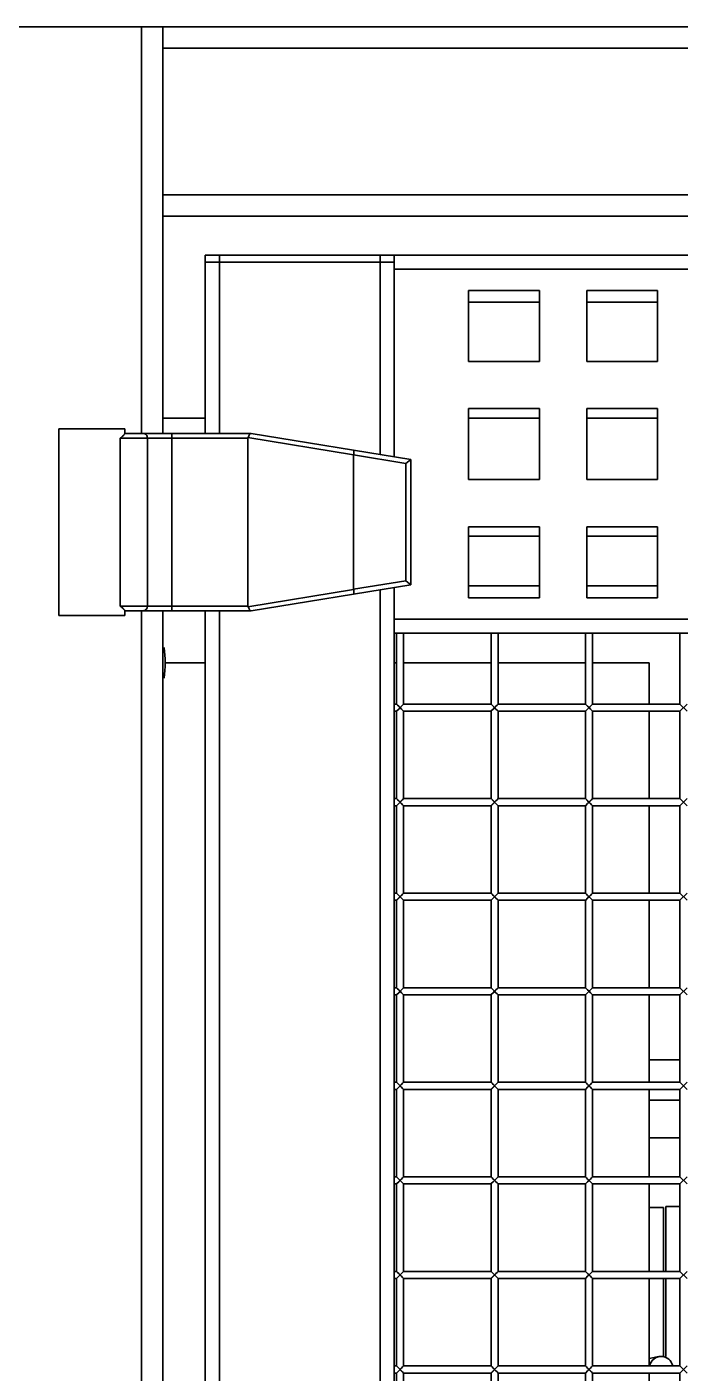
# Model space of a CAD drawing. Header units: millimetres. Extents: x 32496 to 166256, y 3504 to 23939.
# Drawn here: x 45589 to 45866, y 17153 to 17722 of the extents above; entities that cross this region are included whole.
import ezdxf

# ---------------------------------------------------------------- set-up
doc = ezdxf.new("R2010")
doc.units = ezdxf.units.MM
doc.layers.get('0').update_dxf_attribs({"lineweight": 35})

msp = doc.modelspace()

# ---------------------------------------------------------------- linework, layer by layer
at = {"linetype": 'Continuous'}
for p, q in [((52008.64, 17722.349), (40048.64, 17722.349)), ((45637.64, 17722.349), (45637.64, 17550.349)), ((45646.64, 17642.349), (45646.64, 17722.349)), ((46569.14, 17713.349), (45646.64, 17713.349)), ((46369.641, 17651.349), (45646.64, 17651.349)), ((45646.64, 17642.349), (45646.64, 17550.349)), ((46373.67, 17642.349), (45646.64, 17642.349)), ((45664.64, 17622.849), (45664.64, 17625.849)), ((45744.64, 17625.849), (45664.64, 17625.849)), ((45664.64, 17550.349), (45664.64, 17622.849)), ((45744.64, 17622.849), (45664.64, 17622.849)), ((45664.64, 17622.849), (45744.64, 17622.849)), ((45670.64, 17625.849), (45670.64, 17622.849)), ((45670.64, 17622.849), (45670.64, 17550.349)), ((45738.64, 17622.849), (45738.64, 17625.849)), ((45738.64, 17541.467), (45738.64, 17622.849)), ((45744.64, 17540.489), (45744.64, 17625.849)), ((45744.64, 17625.849), (46370.64, 17625.849)), ((46370.64, 17619.849), (45744.64, 17619.849)), ((45776.14, 17610.849), (45776.14, 17580.849)), ((45806.14, 17610.849), (45776.14, 17610.849)), ((45806.14, 17580.849), (45806.14, 17610.849)), ((45826.14, 17610.849), (45826.14, 17580.849)), ((45856.14, 17610.849), (45826.14, 17610.849)), ((45856.14, 17580.849), (45856.14, 17610.849)), ((45776.14, 17605.849), (45806.14, 17605.849)), ((45826.14, 17605.849), (45856.14, 17605.849)), ((45776.14, 17580.849), (45806.14, 17580.849)), ((45826.14, 17580.849), (45856.14, 17580.849)), ((45776.14, 17560.849), (45776.14, 17530.849)), ((45806.14, 17560.849), (45776.14, 17560.849)), ((45806.14, 17530.849), (45806.14, 17560.849)), ((45826.14, 17560.849), (45826.14, 17530.849)), ((45856.14, 17560.849), (45826.14, 17560.849)), ((45856.14, 17530.849), (45856.14, 17560.849)), ((45646.64, 17556.849), (45664.64, 17556.849)), ((45776.14, 17556.849), (45806.14, 17556.849)), ((45826.14, 17556.849), (45856.14, 17556.849)), ((45602.64, 17473.349), (45602.64, 17552.349)), ((45630.64, 17552.349), (45602.64, 17552.349)), ((45628.671, 17548.349), (45628.671, 17477.349)), ((45682.64, 17548.349), (45628.671, 17548.349)), ((45630.64, 17550.348), (45630.64, 17552.349)), ((45630.64, 17550.349), (45684.14, 17550.349)), ((45640.151, 17477.349), (45640.151, 17548.349)), ((45650.463, 17550.349), (45650.463, 17475.349)), ((45682.64, 17548.349), (45682.64, 17477.349)), ((45682.721, 17548.631), (45727.446, 17541.343)), ((45684.14, 17550.349), (45751.64, 17539.349)), ((45727.44, 17541.266), (45727.44, 17484.431)), ((45727.44, 17541.266), (45749.64, 17537.648)), ((45751.64, 17539.349), (45749.64, 17537.648)), ((45749.64, 17488.049), (45749.64, 17537.648)), ((45751.64, 17539.349), (45751.64, 17486.349)), ((45776.14, 17530.849), (45806.14, 17530.849)), ((45826.14, 17530.849), (45856.14, 17530.849)), ((45776.14, 17510.849), (45776.14, 17480.849)), ((45806.14, 17510.849), (45776.14, 17510.849)), ((45806.14, 17480.849), (45806.14, 17510.849)), ((45826.14, 17510.849), (45826.14, 17480.849)), ((45856.14, 17510.849), (45826.14, 17510.849)), ((45856.14, 17480.849), (45856.14, 17510.849)), ((45776.14, 17506.849), (45806.14, 17506.849)), ((45826.14, 17506.849), (45856.14, 17506.849)), ((45727.446, 17484.355), (45682.721, 17477.066)), ((45684.14, 17475.349), (45751.64, 17486.349)), ((45749.64, 17488.049), (45727.44, 17484.431)), ((45744.64, 17465.849), (45744.64, 17485.208)), ((45751.64, 17486.349), (45749.64, 17488.049)), ((45806.14, 17485.849), (45776.14, 17485.849)), ((45856.14, 17485.849), (45826.14, 17485.849)), ((45738.64, 16841.467), (45738.64, 17484.23)), ((45776.14, 17480.849), (45806.14, 17480.849)), ((45826.14, 17480.849), (45856.14, 17480.849)), ((45602.64, 17473.349), (45630.64, 17473.349)), ((45628.671, 17477.349), (45682.64, 17477.349)), ((45630.64, 17475.349), (45630.64, 17473.349)), ((45630.64, 17475.349), (45684.14, 17475.349)), ((45637.64, 17475.349), (45637.64, 16850.349)), ((45646.64, 17475.349), (45646.64, 16850.349)), ((45664.64, 16850.349), (45664.64, 17475.349)), ((45670.64, 17475.349), (45670.64, 16850.349)), ((45744.64, 17471.849), (46370.64, 17471.849)), ((45744.64, 17465.849), (45744.64, 16840.326)), ((46370.64, 17465.849), (45744.64, 17465.849)), ((45745.64, 17465.849), (45745.64, 17435.849)), ((45748.64, 17465.849), (45748.64, 17435.849)), ((45785.64, 17465.849), (45785.64, 17435.849)), ((45788.64, 17465.849), (45788.64, 17435.849)), ((45825.64, 17465.849), (45825.64, 17435.849)), ((45828.64, 17465.849), (45828.64, 17435.849)), ((45865.64, 17465.849), (45865.64, 17435.849)), ((45664.64, 17453.349), (45647.64, 17453.349)), ((45745.64, 17453.349), (45744.64, 17453.349)), ((45785.64, 17453.349), (45748.64, 17453.349)), ((45825.64, 17453.349), (45788.64, 17453.349)), ((45852.64, 17453.349), (45828.64, 17453.349)), ((45852.64, 17435.849), (45852.64, 17453.349)), ((45744.64, 17435.849), (45745.64, 17435.849)), ((45745.64, 17432.849), (45748.64, 17435.849)), ((45748.64, 17432.849), (45745.64, 17435.849)), ((45745.756, 17432.965), (45746.55, 17433.759)), ((45746.55, 17433.759), (45747.14, 17434.349)), ((45748.64, 17435.849), (45748.209, 17435.418)), ((45748.64, 17435.849), (45785.64, 17435.849)), ((45785.64, 17432.849), (45788.64, 17435.849)), ((45788.64, 17432.849), (45785.64, 17435.849)), ((45785.756, 17432.965), (45786.55, 17433.759)), ((45786.55, 17433.759), (45787.14, 17434.349)), ((45788.64, 17435.849), (45788.209, 17435.418)), ((45788.64, 17435.849), (45825.64, 17435.849)), ((45825.64, 17432.849), (45828.64, 17435.849)), ((45828.64, 17432.849), (45825.64, 17435.849)), ((45825.756, 17432.965), (45826.55, 17433.759)), ((45826.55, 17433.759), (45827.14, 17434.349)), ((45828.64, 17435.849), (45828.209, 17435.418)), ((45828.64, 17435.849), (45865.64, 17435.849)), ((45865.64, 17432.849), (45868.64, 17435.849)), ((45868.64, 17432.849), (45865.64, 17435.849)), ((45744.64, 17432.849), (45745.64, 17432.849)), ((45745.64, 17432.849), (45745.64, 17395.849)), ((45748.64, 17432.849), (45748.64, 17395.849)), ((45748.64, 17432.849), (45785.64, 17432.849)), ((45785.64, 17432.849), (45785.64, 17395.849)), ((45788.64, 17432.849), (45788.64, 17395.849)), ((45788.64, 17432.849), (45825.64, 17432.849)), ((45825.64, 17432.849), (45825.64, 17395.849)), ((45828.64, 17432.849), (45828.64, 17395.849)), ((45828.64, 17432.849), (45865.64, 17432.849)), ((45852.64, 17395.849), (45852.64, 17432.849)), ((45865.64, 17432.849), (45865.64, 17395.849)), ((45744.64, 17395.849), (45745.64, 17395.849)), ((45745.64, 17392.849), (45748.64, 17395.849)), ((45748.64, 17392.849), (45745.64, 17395.849)), ((45745.756, 17392.965), (45746.55, 17393.759)), ((45746.55, 17393.759), (45747.14, 17394.349)), ((45748.64, 17395.849), (45748.209, 17395.418)), ((45748.64, 17395.849), (45785.64, 17395.849)), ((45785.64, 17392.849), (45788.64, 17395.849)), ((45788.64, 17392.849), (45785.64, 17395.849)), ((45785.756, 17392.965), (45786.55, 17393.759)), ((45786.55, 17393.759), (45787.14, 17394.349)), ((45788.64, 17395.849), (45788.209, 17395.418)), ((45788.64, 17395.849), (45825.64, 17395.849)), ((45825.64, 17392.849), (45828.64, 17395.849)), ((45828.64, 17392.849), (45825.64, 17395.849)), ((45825.756, 17392.965), (45826.55, 17393.759)), ((45826.55, 17393.759), (45827.14, 17394.349)), ((45828.64, 17395.849), (45828.209, 17395.418)), ((45828.64, 17395.849), (45865.64, 17395.849)), ((45865.64, 17392.849), (45868.64, 17395.849)), ((45868.64, 17392.849), (45865.64, 17395.849)), ((45744.64, 17392.849), (45745.64, 17392.849)), ((45745.64, 17392.849), (45745.64, 17355.849)), ((45748.64, 17392.849), (45748.64, 17355.849)), ((45748.64, 17392.849), (45785.64, 17392.849)), ((45785.64, 17392.849), (45785.64, 17355.849)), ((45788.64, 17392.849), (45788.64, 17355.849)), ((45788.64, 17392.849), (45825.64, 17392.849)), ((45825.64, 17392.849), (45825.64, 17355.849)), ((45828.64, 17392.849), (45828.64, 17355.849)), ((45828.64, 17392.849), (45865.64, 17392.849)), ((45852.64, 17355.849), (45852.64, 17392.849)), ((45865.64, 17392.849), (45865.64, 17355.849)), ((45744.64, 17355.849), (45745.64, 17355.849)), ((45745.64, 17352.849), (45748.64, 17355.849)), ((45748.64, 17352.849), (45745.64, 17355.849)), ((45745.756, 17352.965), (45746.55, 17353.759)), ((45746.55, 17353.759), (45747.14, 17354.349)), ((45748.64, 17355.849), (45748.209, 17355.418)), ((45748.64, 17355.849), (45785.64, 17355.849)), ((45785.64, 17352.849), (45788.64, 17355.849)), ((45788.64, 17352.849), (45785.64, 17355.849)), ((45785.756, 17352.965), (45786.55, 17353.759)), ((45786.55, 17353.759), (45787.14, 17354.349)), ((45788.64, 17355.849), (45788.209, 17355.418)), ((45788.64, 17355.849), (45825.64, 17355.849)), ((45825.64, 17352.849), (45828.64, 17355.849)), ((45828.64, 17352.849), (45825.64, 17355.849)), ((45825.756, 17352.965), (45826.55, 17353.759)), ((45826.55, 17353.759), (45827.14, 17354.349)), ((45828.64, 17355.849), (45828.209, 17355.418)), ((45828.64, 17355.849), (45865.64, 17355.849)), ((45865.64, 17352.849), (45868.64, 17355.849)), ((45868.64, 17352.849), (45865.64, 17355.849)), ((45744.64, 17352.849), (45745.64, 17352.849)), ((45745.64, 17352.849), (45745.64, 17315.849)), ((45748.64, 17352.849), (45748.64, 17315.849)), ((45748.64, 17352.849), (45785.64, 17352.849)), ((45785.64, 17352.849), (45785.64, 17315.849)), ((45788.64, 17352.849), (45788.64, 17315.849)), ((45788.64, 17352.849), (45825.64, 17352.849)), ((45825.64, 17352.849), (45825.64, 17315.849)), ((45828.64, 17352.849), (45828.64, 17315.849)), ((45828.64, 17352.849), (45865.64, 17352.849)), ((45852.64, 17315.849), (45852.64, 17352.849)), ((45865.64, 17352.849), (45865.64, 17315.849)), ((45744.64, 17315.849), (45745.64, 17315.849)), ((45745.64, 17312.849), (45748.64, 17315.849)), ((45748.64, 17312.849), (45745.64, 17315.849)), ((45745.756, 17312.965), (45746.55, 17313.759)), ((45746.55, 17313.759), (45747.14, 17314.349)), ((45748.64, 17315.849), (45748.209, 17315.418)), ((45748.64, 17315.849), (45785.64, 17315.849)), ((45785.64, 17312.849), (45788.64, 17315.849)), ((45788.64, 17312.849), (45785.64, 17315.849)), ((45785.756, 17312.965), (45786.55, 17313.759)), ((45786.55, 17313.759), (45787.14, 17314.349)), ((45788.64, 17315.849), (45788.209, 17315.418)), ((45788.64, 17315.849), (45825.64, 17315.849)), ((45825.64, 17312.849), (45828.64, 17315.849)), ((45828.64, 17312.849), (45825.64, 17315.849)), ((45825.756, 17312.965), (45826.55, 17313.759)), ((45826.55, 17313.759), (45827.14, 17314.349)), ((45828.64, 17315.849), (45828.209, 17315.418)), ((45828.64, 17315.849), (45865.64, 17315.849)), ((45865.64, 17312.849), (45868.64, 17315.849)), ((45868.64, 17312.849), (45865.64, 17315.849)), ((45744.64, 17312.849), (45745.64, 17312.849)), ((45745.64, 17312.849), (45745.64, 17275.849)), ((45748.64, 17312.849), (45748.64, 17275.849)), ((45748.64, 17312.849), (45785.64, 17312.849)), ((45785.64, 17312.849), (45785.64, 17275.849)), ((45788.64, 17312.849), (45788.64, 17275.849)), ((45788.64, 17312.849), (45825.64, 17312.849)), ((45825.64, 17312.849), (45825.64, 17275.849)), ((45828.64, 17312.849), (45828.64, 17275.849)), ((45828.64, 17312.849), (45865.64, 17312.849)), ((45852.64, 17275.849), (45852.64, 17312.849)), ((45865.64, 17312.849), (45865.64, 17275.849)), ((45865.64, 17285.349), (45852.64, 17285.349)), ((45744.64, 17275.849), (45745.64, 17275.849)), ((45745.64, 17272.849), (45748.64, 17275.849)), ((45748.64, 17272.849), (45745.64, 17275.849)), ((45745.756, 17272.965), (45746.55, 17273.759)), ((45746.55, 17273.759), (45747.14, 17274.349)), ((45748.64, 17275.849), (45748.209, 17275.418)), ((45748.64, 17275.849), (45785.64, 17275.849)), ((45785.64, 17272.849), (45788.64, 17275.849)), ((45788.64, 17272.849), (45785.64, 17275.849)), ((45785.756, 17272.965), (45786.55, 17273.759)), ((45786.55, 17273.759), (45787.14, 17274.349)), ((45788.64, 17275.849), (45788.209, 17275.418)), ((45788.64, 17275.849), (45825.64, 17275.849)), ((45825.64, 17272.849), (45828.64, 17275.849)), ((45828.64, 17272.849), (45825.64, 17275.849)), ((45825.756, 17272.965), (45826.55, 17273.759)), ((45826.55, 17273.759), (45827.14, 17274.349)), ((45828.64, 17275.849), (45828.209, 17275.418)), ((45828.64, 17275.849), (45865.64, 17275.849)), ((45865.64, 17272.849), (45868.64, 17275.849)), ((45868.64, 17272.849), (45865.64, 17275.849)), ((45744.64, 17272.849), (45745.64, 17272.849)), ((45745.64, 17272.849), (45745.64, 17235.849)), ((45748.64, 17272.849), (45748.64, 17235.849)), ((45748.64, 17272.849), (45785.64, 17272.849)), ((45785.64, 17272.849), (45785.64, 17235.849)), ((45788.64, 17272.849), (45788.64, 17235.849)), ((45788.64, 17272.849), (45825.64, 17272.849)), ((45825.64, 17272.849), (45825.64, 17235.849)), ((45828.64, 17272.849), (45828.64, 17235.849)), ((45828.64, 17272.849), (45865.64, 17272.849)), ((45852.64, 17235.849), (45852.64, 17272.849)), ((45865.64, 17268.349), (45852.64, 17268.349)), ((45865.64, 17272.849), (45865.64, 17235.849)), ((45865.64, 17252.349), (45852.64, 17252.349)), ((45744.64, 17235.849), (45745.64, 17235.849)), ((45745.64, 17232.849), (45748.64, 17235.849)), ((45748.64, 17232.849), (45745.64, 17235.849)), ((45745.756, 17232.965), (45746.55, 17233.759)), ((45746.55, 17233.759), (45747.14, 17234.349)), ((45748.64, 17235.849), (45748.209, 17235.418)), ((45748.64, 17235.849), (45785.64, 17235.849)), ((45785.64, 17232.849), (45788.64, 17235.849)), ((45788.64, 17232.849), (45785.64, 17235.849)), ((45785.756, 17232.965), (45786.55, 17233.759)), ((45786.55, 17233.759), (45787.14, 17234.349)), ((45788.64, 17235.849), (45788.209, 17235.418)), ((45788.64, 17235.849), (45825.64, 17235.849)), ((45825.64, 17232.849), (45828.64, 17235.849)), ((45828.64, 17232.849), (45825.64, 17235.849)), ((45825.756, 17232.965), (45826.55, 17233.759)), ((45826.55, 17233.759), (45827.14, 17234.349)), ((45828.64, 17235.849), (45828.209, 17235.418)), ((45828.64, 17235.849), (45865.64, 17235.849)), ((45865.64, 17232.849), (45868.64, 17235.849)), ((45868.64, 17232.849), (45865.64, 17235.849)), ((45744.64, 17232.849), (45745.64, 17232.849)), ((45745.64, 17232.849), (45745.64, 17195.849)), ((45748.64, 17232.849), (45748.64, 17195.849)), ((45748.64, 17232.849), (45785.64, 17232.849)), ((45785.64, 17232.849), (45785.64, 17195.849)), ((45788.64, 17232.849), (45788.64, 17195.849)), ((45788.64, 17232.849), (45825.64, 17232.849)), ((45825.64, 17232.849), (45825.64, 17195.849)), ((45828.64, 17232.849), (45828.64, 17195.849)), ((45828.64, 17232.849), (45865.64, 17232.849)), ((45852.64, 17195.849), (45852.64, 17232.849)), ((45865.64, 17232.849), (45865.64, 17195.849)), ((45858.64, 17222.938), (45852.64, 17222.938)), ((45858.64, 17195.849), (45858.64, 17222.938)), ((45859.64, 17223.349), (45859.64, 17195.849)), ((45865.64, 17223.349), (45859.64, 17223.349)), ((45744.64, 17195.849), (45745.64, 17195.849)), ((45745.64, 17192.849), (45748.64, 17195.849)), ((45748.64, 17192.849), (45745.64, 17195.849)), ((45746.55, 17193.759), (45747.14, 17194.349)), ((45748.64, 17195.849), (45748.209, 17195.418)), ((45748.64, 17195.849), (45785.64, 17195.849)), ((45785.64, 17192.849), (45788.64, 17195.849)), ((45788.64, 17192.849), (45785.64, 17195.849)), ((45786.55, 17193.759), (45787.14, 17194.349)), ((45788.64, 17195.849), (45788.209, 17195.418)), ((45788.64, 17195.849), (45825.64, 17195.849)), ((45825.64, 17192.849), (45828.64, 17195.849)), ((45828.64, 17192.849), (45825.64, 17195.849)), ((45826.55, 17193.759), (45827.14, 17194.349)), ((45828.64, 17195.849), (45828.209, 17195.418)), ((45828.64, 17195.849), (45865.64, 17195.849)), ((45865.64, 17192.849), (45868.64, 17195.849)), ((45868.64, 17192.849), (45865.64, 17195.849)), ((45744.64, 17192.849), (45745.64, 17192.849)), ((45745.64, 17192.849), (45745.64, 17155.849)), ((45745.756, 17192.965), (45746.55, 17193.759)), ((45748.64, 17192.849), (45748.64, 17155.849)), ((45748.64, 17192.849), (45785.64, 17192.849)), ((45785.64, 17192.849), (45785.64, 17155.849)), ((45785.756, 17192.965), (45786.55, 17193.759)), ((45788.64, 17192.849), (45788.64, 17155.849)), ((45788.64, 17192.849), (45825.64, 17192.849)), ((45825.64, 17192.849), (45825.64, 17155.849)), ((45825.756, 17192.965), (45826.55, 17193.759)), ((45828.64, 17192.849), (45828.64, 17155.849)), ((45828.64, 17192.849), (45865.64, 17192.849)), ((45852.64, 17155.849), (45852.64, 17192.849)), ((45858.64, 17159.775), (45858.64, 17192.849)), ((45859.64, 17192.849), (45859.64, 17159.775)), ((45865.64, 17192.849), (45865.64, 17155.849)), ((45852.64, 17158.981), (45856.725, 17159.775)), ((45744.64, 17155.849), (45745.64, 17155.849)), ((45745.64, 17152.849), (45748.64, 17155.849)), ((45748.64, 17152.849), (45745.64, 17155.849)), ((45746.55, 17153.759), (45747.14, 17154.349)), ((45748.64, 17155.849), (45748.209, 17155.418)), ((45748.64, 17155.849), (45785.64, 17155.849)), ((45785.64, 17152.849), (45788.64, 17155.849)), ((45788.64, 17152.849), (45785.64, 17155.849)), ((45786.55, 17153.759), (45787.14, 17154.349)), ((45788.64, 17155.849), (45788.209, 17155.418)), ((45788.64, 17155.849), (45825.64, 17155.849)), ((45825.64, 17152.849), (45828.64, 17155.849)), ((45828.64, 17152.849), (45825.64, 17155.849)), ((45826.55, 17153.759), (45827.14, 17154.349)), ((45828.64, 17155.849), (45828.209, 17155.418)), ((45828.64, 17155.849), (45865.64, 17155.849)), ((45865.64, 17152.849), (45868.64, 17155.849)), ((45868.64, 17152.849), (45865.64, 17155.849)), ((45744.64, 17152.849), (45745.64, 17152.849)), ((45745.64, 17152.849), (45745.64, 17115.849)), ((45745.756, 17152.965), (45746.55, 17153.759)), ((45748.64, 17152.849), (45748.64, 17115.849)), ((45748.64, 17152.849), (45785.64, 17152.849)), ((45785.64, 17152.849), (45785.64, 17115.849)), ((45785.756, 17152.965), (45786.55, 17153.759)), ((45788.64, 17152.849), (45788.64, 17115.849)), ((45788.64, 17152.849), (45825.64, 17152.849)), ((45825.64, 17152.849), (45825.64, 17115.849)), ((45825.756, 17152.965), (45826.55, 17153.759)), ((45828.64, 17152.849), (45828.64, 17115.849)), ((45828.64, 17152.849), (45865.64, 17152.849)), ((45852.64, 17115.849), (45852.64, 17152.849)), ((45865.64, 17152.849), (45865.64, 17115.849))]:
    msp.add_line(p, q, dxfattribs=at)
for points in [[(45747.14, 17434.349), (45746.553, 17434.936), (45746.077, 17435.411)], [(45748.209, 17435.418), (45747.72, 17434.928), (45747.14, 17434.349)], [(45747.14, 17434.349), (45747.731, 17433.758), (45748.2, 17433.288), (45748.64, 17432.849)], [(45787.14, 17434.349), (45786.553, 17434.936), (45786.077, 17435.411)], [(45788.209, 17435.418), (45787.72, 17434.929), (45787.14, 17434.349)], [(45787.14, 17434.349), (45787.731, 17433.758), (45788.2, 17433.288), (45788.64, 17432.849)], [(45827.14, 17434.349), (45826.553, 17434.936), (45826.077, 17435.411)], [(45828.209, 17435.418), (45827.72, 17434.929), (45827.14, 17434.349)], [(45827.14, 17434.349), (45827.731, 17433.758), (45828.2, 17433.288), (45828.64, 17432.849)], [(45747.14, 17394.349), (45746.553, 17394.936), (45746.077, 17395.411)], [(45748.209, 17395.418), (45747.72, 17394.928), (45747.14, 17394.349)], [(45747.14, 17394.349), (45747.731, 17393.758), (45748.2, 17393.288), (45748.64, 17392.849)], [(45787.14, 17394.349), (45786.553, 17394.936), (45786.077, 17395.411)], [(45788.209, 17395.418), (45787.72, 17394.929), (45787.14, 17394.349)], [(45787.14, 17394.349), (45787.731, 17393.758), (45788.2, 17393.288), (45788.64, 17392.849)], [(45827.14, 17394.349), (45826.553, 17394.936), (45826.077, 17395.411)], [(45828.209, 17395.418), (45827.72, 17394.929), (45827.14, 17394.349)], [(45827.14, 17394.349), (45827.731, 17393.758), (45828.2, 17393.288), (45828.64, 17392.849)], [(45747.14, 17354.349), (45746.553, 17354.936), (45746.077, 17355.411)], [(45748.209, 17355.418), (45747.72, 17354.928), (45747.14, 17354.349)], [(45747.14, 17354.349), (45747.731, 17353.758), (45748.2, 17353.288), (45748.64, 17352.849)], [(45787.14, 17354.349), (45786.553, 17354.936), (45786.077, 17355.411)], [(45788.209, 17355.418), (45787.72, 17354.929), (45787.14, 17354.349)], [(45787.14, 17354.349), (45787.731, 17353.758), (45788.2, 17353.288), (45788.64, 17352.849)], [(45827.14, 17354.349), (45826.553, 17354.936), (45826.077, 17355.411)], [(45828.209, 17355.418), (45827.72, 17354.929), (45827.14, 17354.349)], [(45827.14, 17354.349), (45827.731, 17353.758), (45828.2, 17353.288), (45828.64, 17352.849)], [(45747.14, 17314.349), (45746.553, 17314.936), (45746.077, 17315.411)], [(45748.209, 17315.418), (45747.72, 17314.928), (45747.14, 17314.349)], [(45747.14, 17314.349), (45747.731, 17313.758), (45748.2, 17313.288), (45748.64, 17312.849)], [(45787.14, 17314.349), (45786.553, 17314.936), (45786.077, 17315.411)], [(45788.209, 17315.418), (45787.72, 17314.929), (45787.14, 17314.349)], [(45787.14, 17314.349), (45787.731, 17313.758), (45788.2, 17313.288), (45788.64, 17312.849)], [(45827.14, 17314.349), (45826.553, 17314.936), (45826.077, 17315.411)], [(45828.209, 17315.418), (45827.72, 17314.929), (45827.14, 17314.349)], [(45827.14, 17314.349), (45827.731, 17313.758), (45828.2, 17313.288), (45828.64, 17312.849)], [(45747.14, 17274.349), (45746.553, 17274.936), (45746.077, 17275.411)], [(45748.209, 17275.418), (45747.72, 17274.928), (45747.14, 17274.349)], [(45747.14, 17274.349), (45747.731, 17273.758), (45748.2, 17273.288), (45748.64, 17272.849)], [(45787.14, 17274.349), (45786.553, 17274.936), (45786.077, 17275.411)], [(45788.209, 17275.418), (45787.72, 17274.929), (45787.14, 17274.349)], [(45787.14, 17274.349), (45787.731, 17273.758), (45788.2, 17273.288), (45788.64, 17272.849)], [(45827.14, 17274.349), (45826.553, 17274.936), (45826.077, 17275.411)], [(45828.209, 17275.418), (45827.72, 17274.929), (45827.14, 17274.349)], [(45827.14, 17274.349), (45827.731, 17273.758), (45828.2, 17273.288), (45828.64, 17272.849)], [(45747.14, 17234.349), (45746.553, 17234.936), (45746.077, 17235.411)], [(45748.209, 17235.418), (45747.72, 17234.928), (45747.14, 17234.349)], [(45747.14, 17234.349), (45747.731, 17233.758), (45748.2, 17233.288), (45748.64, 17232.849)], [(45787.14, 17234.349), (45786.553, 17234.936), (45786.077, 17235.411)], [(45788.209, 17235.418), (45787.72, 17234.929), (45787.14, 17234.349)], [(45787.14, 17234.349), (45787.731, 17233.758), (45788.2, 17233.288), (45788.64, 17232.849)], [(45827.14, 17234.349), (45826.553, 17234.936), (45826.077, 17235.411)], [(45828.209, 17235.418), (45827.72, 17234.929), (45827.14, 17234.349)], [(45827.14, 17234.349), (45827.731, 17233.758), (45828.2, 17233.288), (45828.64, 17232.849)], [(45747.14, 17194.349), (45746.553, 17194.936), (45746.077, 17195.411)], [(45748.209, 17195.418), (45747.72, 17194.928), (45747.14, 17194.349)], [(45747.14, 17194.349), (45747.731, 17193.758), (45748.2, 17193.288), (45748.64, 17192.849)], [(45787.14, 17194.349), (45786.553, 17194.936), (45786.077, 17195.411)], [(45788.209, 17195.418), (45787.72, 17194.929), (45787.14, 17194.349)], [(45787.14, 17194.349), (45787.731, 17193.758), (45788.2, 17193.288), (45788.64, 17192.849)], [(45827.14, 17194.349), (45826.553, 17194.936), (45826.077, 17195.411)], [(45828.209, 17195.418), (45827.72, 17194.929), (45827.14, 17194.349)], [(45827.14, 17194.349), (45827.731, 17193.758), (45828.2, 17193.288), (45828.64, 17192.849)], [(45747.14, 17154.349), (45746.553, 17154.936), (45746.077, 17155.411)], [(45748.209, 17155.418), (45747.72, 17154.928), (45747.14, 17154.349)], [(45747.14, 17154.349), (45747.731, 17153.758), (45748.2, 17153.288), (45748.64, 17152.849)], [(45787.14, 17154.349), (45786.553, 17154.936), (45786.077, 17155.411)], [(45788.209, 17155.418), (45787.72, 17154.929), (45787.14, 17154.349)], [(45787.14, 17154.349), (45787.731, 17153.758), (45788.2, 17153.288), (45788.64, 17152.849)], [(45827.14, 17154.349), (45826.553, 17154.936), (45826.077, 17155.411)], [(45828.209, 17155.418), (45827.72, 17154.929), (45827.14, 17154.349)], [(45827.14, 17154.349), (45827.731, 17153.758), (45828.2, 17153.288), (45828.64, 17152.849)]]:
    msp.add_lwpolyline(points, dxfattribs=at)
for centre, radius, start, end in [((45592.64, 17453.349), 55, 353.24501, 6.71686), ((45857.679, 17154.867), 5, 11, 168.12508)]:
    msp.add_arc(centre, radius, start, end, dxfattribs=at)
for centre, major_axis, ratio, start_param, end_param in [((45690.785, 17548.349), (8.145, 0), 0.2455357, 2.9998821, 3.1415927), ((45735.585, 17539.939), (8.138, -1.411), 0.2419381, -3.1380278, -3.0996653), ((45735.585, 17485.759), (8.138, 1.411), 0.2419381, 3.0996653, 3.1380278), ((45690.785, 17477.349), (8.145, 0), 0.2455357, -3.1415927, -2.9998821)]:
    msp.add_ellipse(centre, major_axis=major_axis, ratio=ratio, start_param=start_param, end_param=end_param, dxfattribs=at)
for points, knots in [([(45628.671, 17548.349), (45628.821, 17548.46), (45629.104, 17548.68), (45629.493, 17549.016), (45629.828, 17549.336), (45630.107, 17549.632), (45630.302, 17549.862), (45630.428, 17550.025), (45630.502, 17550.126), (45630.56, 17550.211), (45630.598, 17550.271), (45630.619, 17550.308), (45630.63, 17550.327), (45630.636, 17550.34), (45630.64, 17550.346), (45630.64, 17550.348)], [0, 0, 0, 0, 0.1982754, 0.3806938, 0.5455653, 0.6907758, 0.8134789, 0.8652438, 0.9098414, 0.9465551, 0.9745353, 0.984937, 0.9927617, 0.9978387, 1, 1, 1, 1]), ([(45640.151, 17548.349), (45640.151, 17548.607), (45640.065, 17549.12), (45639.693, 17549.782), (45639.123, 17550.238), (45638.657, 17550.349), (45638.432, 17550.349)], [0, 0, 0, 0, 0.2672147, 0.5246358, 0.7676565, 1, 1, 1, 1]), ([(45683.994, 17550.349), (45683.923, 17550.349), (45683.785, 17550.336), (45683.596, 17550.24), (45683.449, 17550.075), (45683.263, 17549.761), (45683.045, 17549.262), (45682.847, 17548.847), (45682.721, 17548.631)], [0, 0, 0, 0, 0.0954914, 0.1815719, 0.2751296, 0.3866593, 0.6670272, 1, 1, 1, 1]), ([(45727.52, 17543.279), (45727.539, 17543.276), (45727.56, 17543.237), (45727.575, 17543.184), (45727.591, 17543.085), (45727.598, 17542.923), (45727.593, 17542.575), (45727.546, 17542.04), (45727.485, 17541.588), (45727.446, 17541.343)], [0, 0, 0, 0, 0.0295837, 0.0551746, 0.0889134, 0.1806036, 0.3027047, 0.6210402, 1, 1, 1, 1]), ([(45727.52, 17482.418), (45727.539, 17482.421), (45727.56, 17482.46), (45727.575, 17482.514), (45727.591, 17482.612), (45727.598, 17482.774), (45727.593, 17483.123), (45727.546, 17483.657), (45727.485, 17484.11), (45727.446, 17484.355)], [0, 0, 0, 0, 0.0295836, 0.0551744, 0.0889133, 0.1806036, 0.3027047, 0.6210402, 1, 1, 1, 1]), ([(45630.64, 17475.349), (45630.64, 17475.351), (45630.636, 17475.357), (45630.63, 17475.37), (45630.619, 17475.389), (45630.598, 17475.427), (45630.56, 17475.486), (45630.502, 17475.571), (45630.428, 17475.673), (45630.302, 17475.835), (45630.107, 17476.065), (45629.828, 17476.361), (45629.493, 17476.682), (45629.104, 17477.018), (45628.821, 17477.238), (45628.671, 17477.349)], [0, 0, 0, 0, 0.0021613, 0.0072383, 0.015063, 0.0254647, 0.0534449, 0.0901586, 0.1347562, 0.1865211, 0.3092242, 0.4544347, 0.6193062, 0.8017246, 1, 1, 1, 1]), ([(45638.432, 17475.349), (45638.657, 17475.349), (45639.123, 17475.459), (45639.693, 17475.915), (45640.065, 17476.577), (45640.151, 17477.09), (45640.151, 17477.349)], [0, 0, 0, 0, 0.2323435, 0.4753642, 0.7327853, 1, 1, 1, 1]), ([(45682.721, 17477.066), (45682.847, 17476.85), (45683.045, 17476.435), (45683.263, 17475.936), (45683.449, 17475.623), (45683.596, 17475.457), (45683.785, 17475.361), (45683.923, 17475.349), (45683.994, 17475.349)], [0, 0, 0, 0, 0.3329422, 0.6133216, 0.7248572, 0.8184096, 0.904497, 1, 1, 1, 1])]:
    msp.add_open_spline(points, degree=3, knots=knots, dxfattribs=at)

doc.saveas('drawing.dxf')
